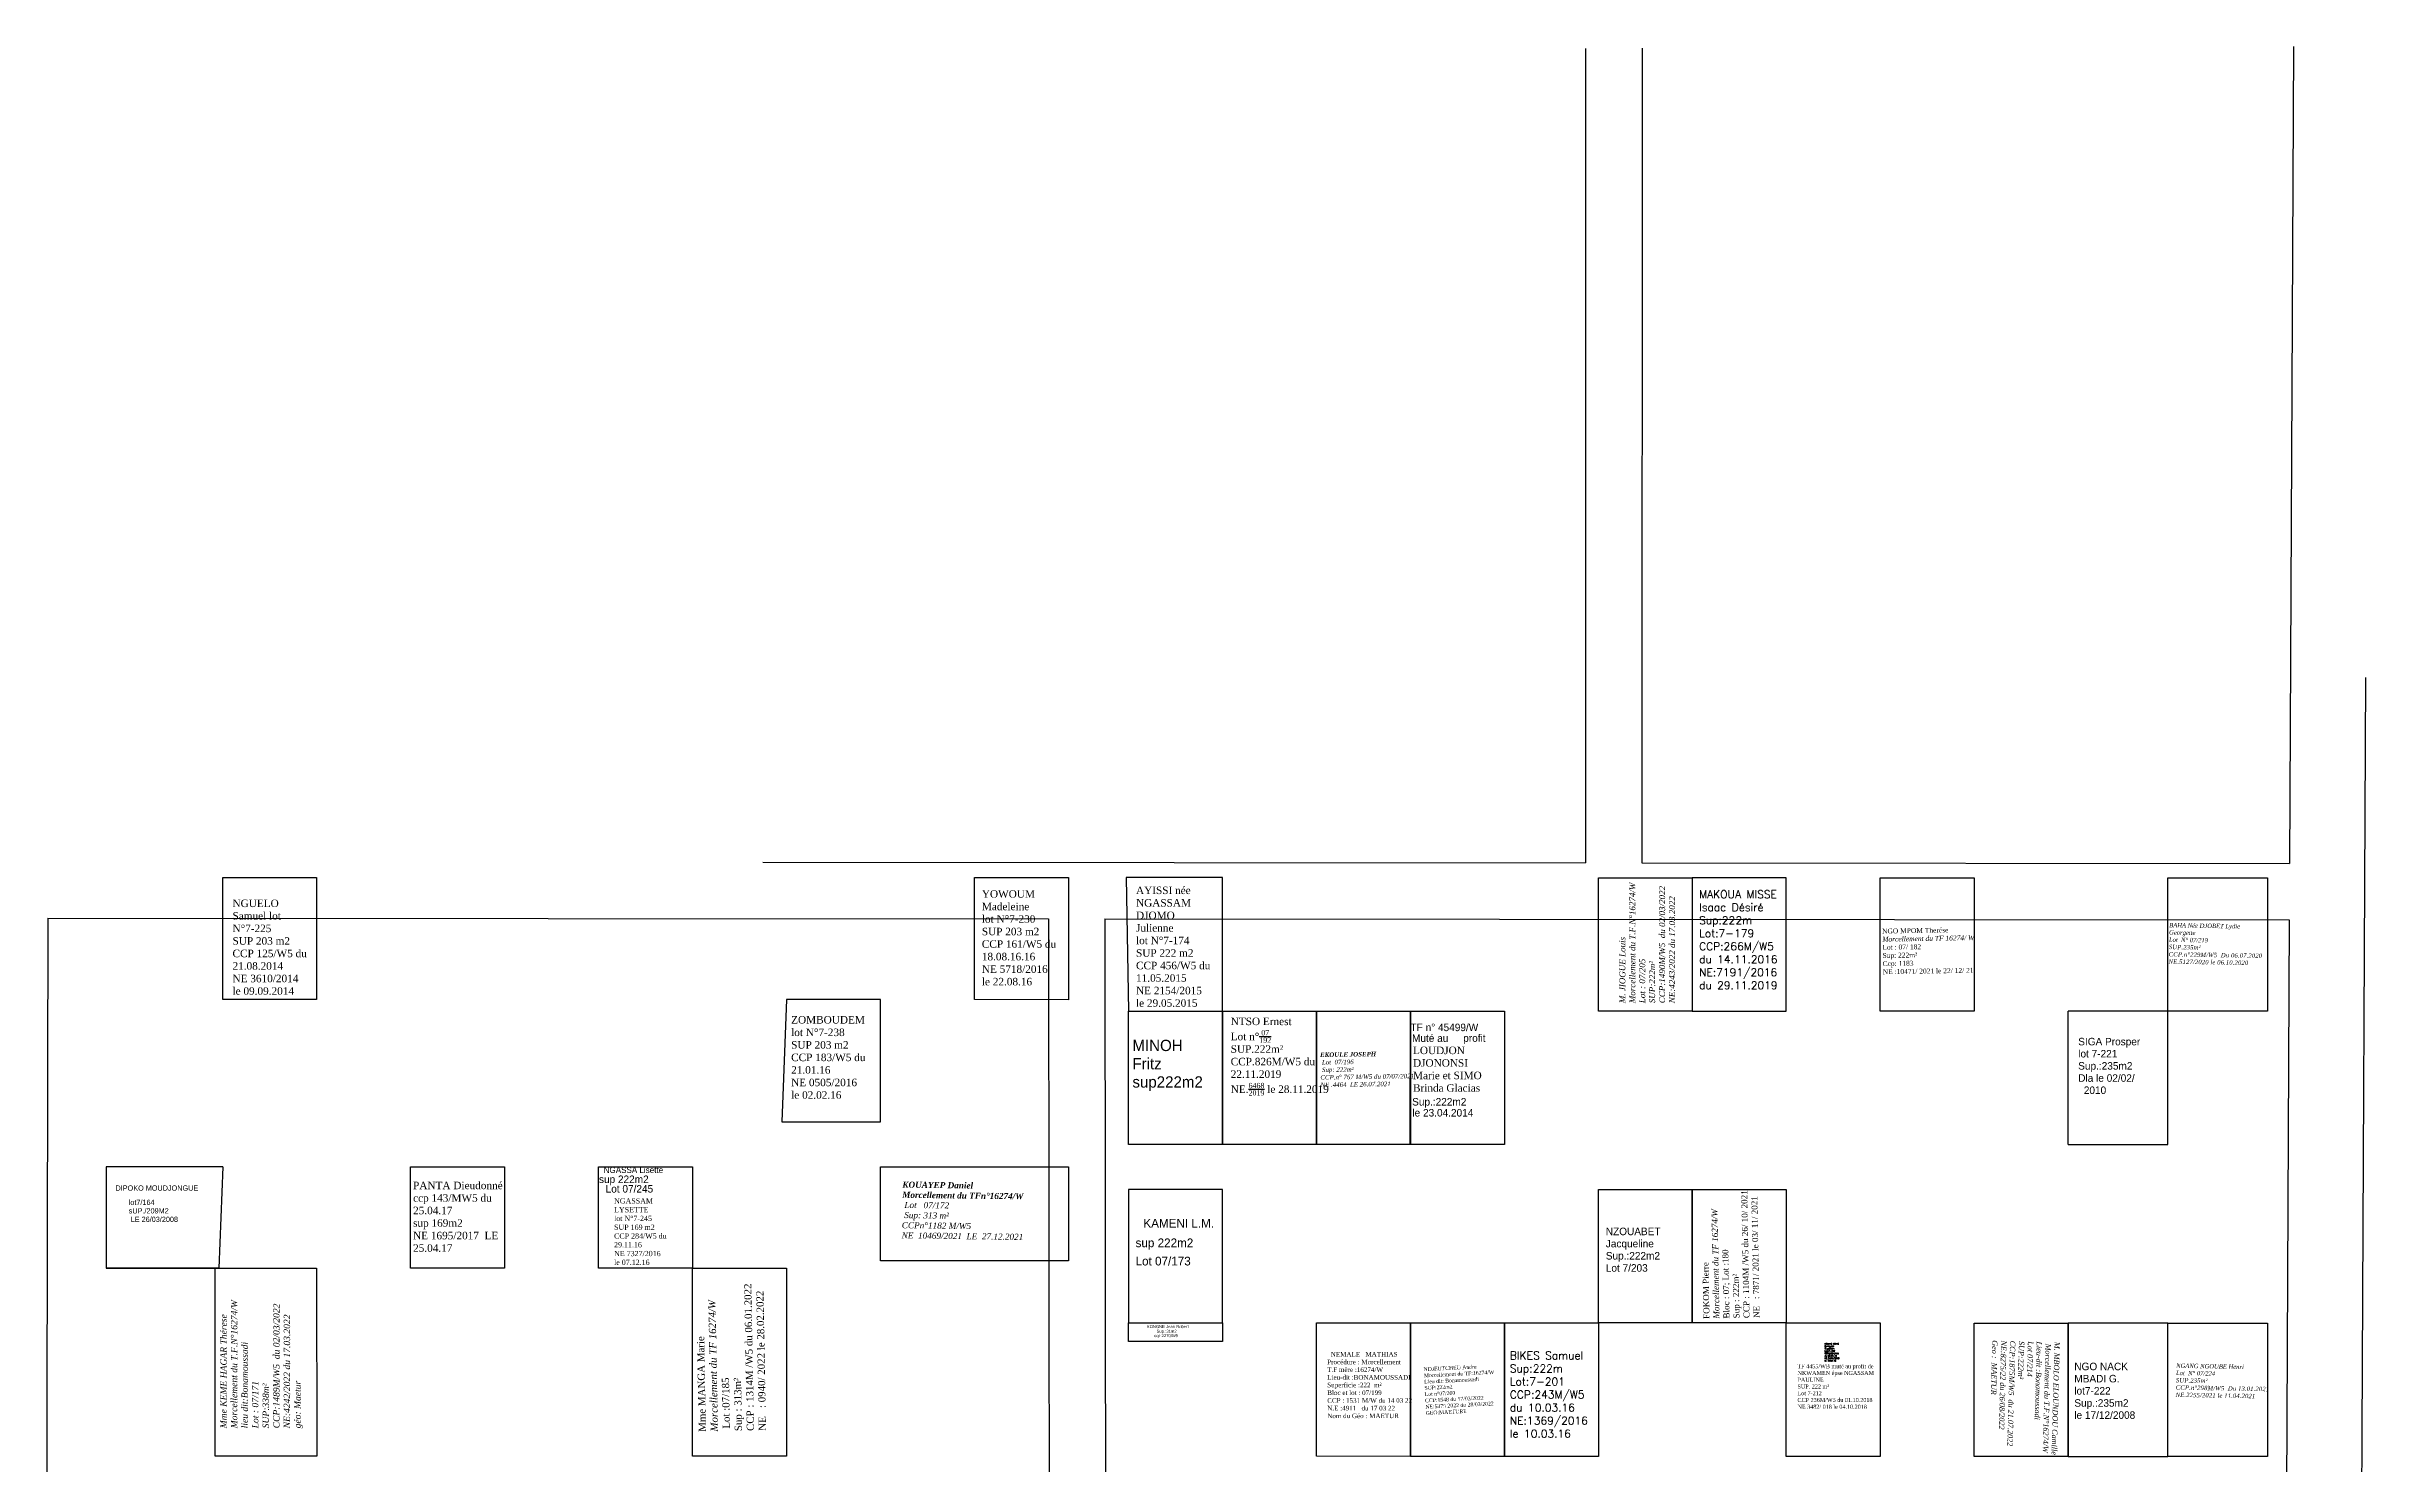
# Model space of a CAD drawing. Header units: millimetres. Extents: x 579832 to 917290, y 449831 to 1452191.
# Drawn here: x 916255.5 to 916564, y 1451625.6 to 1451814.2 of the extents above; entities that cross this region are included whole.
import ezdxf

# ---------------------------------------------------------------- set-up
doc = ezdxf.new("R2010")
doc.units = ezdxf.units.MM
doc.header["$LTSCALE"] = 10
for name, color, linetype in [('end maj 26 02 2021', 7, 'Continuous'), ('MAETUR', 2, 'Continuous'), ('MAJ DEC 2021', 7, 'Continuous'), ('MAJ FER 2022', 7, 'Continuous'), ('MAJ JAN 2022', 1, 'Continuous'), ('MAJ JUILLET 06.07.2021', 7, 'Continuous'), ('MAJ NOV 2021', 7, 'Continuous')]:
    doc.layers.add(name, color=color, linetype=linetype)
doc.styles.add('RomanS', font='romans.shx')
doc.styles.add('Times 1.0', font='times.ttf', dxfattribs={"width": 0.99, "height": 1})

msp = doc.modelspace()

# ---------------------------------------------------------------- linework, layer by layer
at = {"color": 6}
for p, q in [((916524.45, 1451644.28), (916524.45, 1451626.53)), ((916524.45, 1451626.53), (916511.95, 1451626.53))]:
    msp.add_line(p, q, dxfattribs=at)
at = {"color": 2}
for p, q in [((916524.45, 1451644.28), (916524.45, 1451626.53)), ((916524.45, 1451626.53), (916511.95, 1451626.53))]:
    msp.add_line(p, q, dxfattribs=at)
at = {"color": 5, "flags": 128}
for points in [[(916461.95, 1451703.54), (916474.45, 1451703.54), (916474.45, 1451685.79), (916461.95, 1451685.79)], [(916277.93, 1451651.56), (916278.93, 1451651.56), (916291.43, 1451651.56), (916291.44, 1451626.56), (916277.94, 1451626.56)]]:
    msp.add_lwpolyline(points, close=True, dxfattribs=at)
at = {"flags": 128}
for points in [[(916424.45, 1451644.3), (916436.95, 1451644.3), (916436.95, 1451626.54), (916424.45, 1451626.55)], [(916436.95, 1451644.3), (916449.45, 1451644.29), (916449.45, 1451626.54), (916436.95, 1451626.54)]]:
    msp.add_lwpolyline(points, close=True, dxfattribs=at)
at = {"color": 6, "flags": 128}
msp.add_lwpolyline([(916511.95, 1451644.28), (916524.45, 1451644.28), (916524.45, 1451626.53), (916511.95, 1451626.53)], close=True, dxfattribs=at)
at = {"color": 2, "flags": 128}
msp.add_lwpolyline([(916511.95, 1451644.28), (916524.45, 1451644.28), (916524.45, 1451626.53), (916511.95, 1451626.53)], close=True, dxfattribs=at)
at = {"color": 150, "linetype": 'ByBlock', "lineweight": -3, "ltscale": 0.0014, "flags": 128}
msp.add_lwpolyline([(916537.7, 1451644.28), (916550.96, 1451644.28), (916550.95, 1451626.53), (916537.7, 1451626.53)], close=True, dxfattribs=at)
at = {"layer": 'end maj 26 02 2021'}
for p, q in [((916399.44, 1451668.05), (916399.44, 1451685.8)), ((916399.44, 1451685.8), (916411.94, 1451685.8)), ((916411.94, 1451685.8), (916411.94, 1451668.05)), ((916411.94, 1451668.05), (916399.44, 1451668.05)), ((916278.93, 1451665.06), (916263.43, 1451665.06)), ((916263.43, 1451665.06), (916263.43, 1451651.56)), ((916278.93, 1451665.06), (916278.43, 1451651.56)), ((916399.44, 1451662.05), (916399.44, 1451644.3)), ((916411.94, 1451662.05), (916399.44, 1451662.05)), ((916411.94, 1451644.3), (916411.94, 1451662.05)), ((916461.95, 1451644.29), (916461.95, 1451662.04)), ((916461.95, 1451662.04), (916474.45, 1451662.04)), ((916474.45, 1451662.04), (916474.45, 1451644.29)), ((916278.43, 1451651.56), (916263.43, 1451651.56)), ((916263.43, 1451651.56), (916277.93, 1451651.56)), ((916399.44, 1451644.3), (916411.94, 1451644.3)), ((916399.44, 1451644.3), (916411.94, 1451644.3)), ((916399.44, 1451641.8), (916399.44, 1451644.3)), ((916411.94, 1451641.8), (916399.44, 1451641.8)), ((916411.94, 1451644.3), (916411.94, 1451641.8)), ((916474.45, 1451644.29), (916461.95, 1451644.29)), ((916524.45, 1451626.53), (916524.45, 1451644.28)), ((916537.7, 1451644.28), (916524.45, 1451644.28)), ((916537.7, 1451626.53), (916537.7, 1451644.28)), ((916524.45, 1451626.53), (916537.7, 1451626.53))]:
    msp.add_line(p, q, dxfattribs=at)
at = {"layer": 'end maj 26 02 2021', "color": 3, "ltscale": 0.0014}
for p, q in [((916436.93, 1451668.05), (916436.95, 1451685.8)), ((916436.95, 1451685.8), (916449.45, 1451685.79)), ((916449.45, 1451685.79), (916449.45, 1451668.04)), ((916449.45, 1451668.04), (916436.93, 1451668.05))]:
    msp.add_line(p, q, dxfattribs=at)
at = {"layer": 'end maj 26 02 2021', "ltscale": 0.0014}
for p, q in [((916524.45, 1451668.03), (916524.46, 1451685.76)), ((916537.71, 1451685.78), (916524.46, 1451685.76)), ((916537.71, 1451668.03), (916537.71, 1451685.78)), ((916524.45, 1451668.03), (916537.71, 1451668.03))]:
    msp.add_line(p, q, dxfattribs=at)
at = {"layer": 'end maj 26 02 2021'}
for points in [[(916460.26, 1451813.9), (916460.24, 1451705.51)], [(916467.76, 1451813.92), (916467.74, 1451705.51)], [(916554.44, 1451814.16), (916553.9, 1451705.45)], [(916564.02, 1451730.2), (916563.25, 1451574.72), (916562.92, 1451568.2), (916563.61, 1451560.29), (916558.51, 1451547.41), (916537.82, 1451511.86), (916532.98, 1451503.48)], [(916350.8, 1451705.59), (916460.24, 1451705.51)], [(916467.74, 1451705.51), (916553.9, 1451705.45)], [(916255.67, 1451698.16), (916255.48, 1451611.67)], [(916255.67, 1451698.16), (916388.79, 1451698.06)], [(916388.79, 1451698.06), (916388.88, 1451612.03)], [(916396.29, 1451698.06), (916553.86, 1451697.95)], [(916396.29, 1451698.06), (916396.38, 1451612.05)], [(916553.86, 1451697.95), (916553.44, 1451612.47)]]:
    msp.add_lwpolyline(points, dxfattribs=at)
at = {"layer": 'end maj 26 02 2021', "color": 150, "lineweight": -3, "ltscale": 0.0014, "flags": 128}
msp.add_lwpolyline([(916291.43, 1451703.57), (916291.43, 1451687.31), (916278.93, 1451687.31), (916278.93, 1451703.57)], close=True, dxfattribs=at)
at = {"layer": 'end maj 26 02 2021', "color": 150, "linetype": 'ByBlock', "lineweight": -3, "ltscale": 0.0014, "flags": 128}
for points in [[(916378.94, 1451703.56), (916391.44, 1451703.55), (916391.44, 1451687.3), (916378.94, 1451687.31)], [(916474.45, 1451703.54), (916474.45, 1451685.79), (916486.95, 1451685.79), (916486.95, 1451703.54)], [(916537.71, 1451703.53), (916550.96, 1451703.53), (916550.96, 1451685.78), (916537.71, 1451685.78)], [(916366.44, 1451671.06), (916366.44, 1451687.31), (916353.94, 1451687.31), (916353.34, 1451671.06)], [(916411.94, 1451685.8), (916424.45, 1451685.8), (916424.45, 1451668.05), (916411.94, 1451668.05)], [(916316.43, 1451665.06), (916316.44, 1451651.56), (916303.93, 1451651.56), (916303.93, 1451665.06)], [(916341.44, 1451665.06), (916341.44, 1451651.56), (916328.94, 1451651.56), (916328.94, 1451665.06)], [(916449.45, 1451644.29), (916461.95, 1451644.29), (916461.95, 1451626.54), (916449.45, 1451626.54)], [(916499.45, 1451626.53), (916486.95, 1451626.54), (916486.95, 1451644.29), (916499.45, 1451644.29)]]:
    msp.add_lwpolyline(points, close=True, dxfattribs=at)
at = {"layer": 'end maj 26 02 2021', "linetype": 'ByBlock', "ltscale": 0.0014, "flags": 128}
msp.add_lwpolyline([(916399.14, 1451703.55), (916399.44, 1451685.8), (916411.94, 1451685.8), (916411.94, 1451703.55)], close=True, dxfattribs=at)
at = {"layer": 'end maj 26 02 2021', "flags": 128}
msp.add_lwpolyline([(916341.44, 1451651.56), (916328.94, 1451651.56), (916328.94, 1451665.06), (916341.44, 1451665.06)], close=True, dxfattribs=at)
at = {"layer": 'end maj 26 02 2021', "color": 3, "linetype": 'ByBlock', "lineweight": -3, "ltscale": 0.0014, "flags": 128}
msp.add_lwpolyline([(916486.95, 1451644.29), (916499.45, 1451644.29), (916499.45, 1451626.53), (916486.95, 1451626.54)], close=True, dxfattribs=at)
at = {"layer": 'MAETUR', "color": 1, "flags": 128}
msp.add_lwpolyline([(916424.45, 1451685.8), (916436.95, 1451685.8), (916436.95, 1451668.05), (916424.45, 1451668.05)], close=True, dxfattribs=at)
msp.add_lwpolyline([(916424.45, 1451685.8), (916436.95, 1451685.8), (916436.95, 1451668.05), (916424.45, 1451668.05)], close=True, dxfattribs=at)
msp.add_lwpolyline([(916424.45, 1451685.8), (916436.95, 1451685.8), (916436.95, 1451668.05), (916424.45, 1451668.05)], close=True, dxfattribs=at)
at = {"layer": 'MAJ DEC 2021', "flags": 128}
msp.add_lwpolyline([(916499.45, 1451703.54), (916511.95, 1451703.53), (916511.95, 1451685.78), (916499.45, 1451685.79)], close=True, dxfattribs=at)
at = {"layer": 'MAJ DEC 2021', "linetype": 'ByBlock', "lineweight": -3, "ltscale": 0.0014, "flags": 128}
msp.add_lwpolyline([(916366.44, 1451665.06), (916391.44, 1451665.05), (916391.44, 1451652.55), (916366.44, 1451652.55)], close=True, dxfattribs=at)
at = {"layer": 'MAJ JAN 2022', "lineweight": -3, "ltscale": 0.0014, "flags": 128}
msp.add_lwpolyline([(916341.44, 1451651.56), (916353.94, 1451651.56), (916353.94, 1451626.56), (916341.44, 1451626.56)], close=True, dxfattribs=at)
at = {"layer": 'MAJ NOV 2021', "flags": 128}
msp.add_lwpolyline([(916474.45, 1451662.04), (916486.95, 1451662.04), (916486.95, 1451644.29), (916474.45, 1451644.29)], close=True, dxfattribs=at)

# ---------------------------------------------------------------- texts
at = {"color": 7, "attachment_point": 1, "rotation": 89.9581}
for s, insert, char_height, width in [('{\\fTimes New Roman|b0|i1|c0|p18;M. JIOGUE Louis\\P\\C1;Morcellement du T.F.N°16274/W \\P\\C7;Lot : 07/205\\PSUP:222m²\\PCCP:1490M/W5  du 02/03/2022\\PNE:4243/2022 du 17.03.2022}', (916464.74, 1451686.84), 0.7932, 16.7031), ('{\\fTimes New Roman|b0|i1|c0|p18;Mme KEME HAGAR Thérese\\P\\C1;Morcellement du T.F.N°16274/W \\Plieu dit:Bonamoussadi\\P\\C7;Lot : 07/171\\PSUP:338m²\\PCCP:1489M/W5  du 02/03/2022 \\PNE:4242/2022 du 17.03.2022\\Pgéo: Maetur}', (916278.61, 1451630.27), 0.8438, 22.9889)]:
    msp.add_mtext(s, dxfattribs=dict(at, insert=insert, char_height=char_height, width=width))
at = {"color": 6, "insert": (916523.35, 1451641.76), "char_height": 0.7095, "width": 44.8092, "attachment_point": 1, "rotation": 268.4905}
msp.add_mtext('{\\fTimes New Roman|b0|i1|c0|p18;M. MBOLO ELOUNDOU Camille\\P \\C1;Morcellement du T.F.N°16274/W\\P\\C7;Lieu-dit :Bonamoussadi \\PLot 07/214\\PSUP:222m²\\PCCP:1875M/W5  du 21.07.2022\\PNE:8275/22 du 26/08/2022\\PGeo :  MAETUR}', dxfattribs=at)
at = {"color": 2, "insert": (916523.35, 1451641.76), "char_height": 0.7095, "width": 44.8092, "attachment_point": 1, "rotation": 268.4905}
msp.add_mtext('{\\fTimes New Roman|b0|i1|c0|p18;M. MBOLO ELOUNDOU Camille\\P \\C1;Morcellement du T.F.N°16274/W\\P\\C7;Lieu-dit :Bonamoussadi \\PLot 07/214\\PSUP:222m²\\PCCP:1875M/W5  du 21.07.2022\\PNE:8275/22 du 26/08/2022\\PGeo :  MAETUR}', dxfattribs=at)
at = {"color": 7, "insert": (916425.88, 1451640.43), "char_height": 0.6144, "width": 23.8745, "attachment_point": 1}
msp.add_mtext('\\A1;{\\fTimes New Roman|b0|i0|c0|p18;  NEMALE   MATHIAS\\PProcédure : Morcellement\\PT.F mère :16274/W\\PLieu-dit :BONAMOUSSADI\\PSuperficie :222  m²\\PBloc et lot : 07/199 \\PCCP : 1531 M/W du 14 03 22\\PN.E :4911   du 17 03 22\\PNom du Géo : MAETUR}', dxfattribs=at)
at = {"insert": (916438.68, 1451638.38), "char_height": 0.5, "width": 28.0554, "attachment_point": 1, "rotation": 2.7578}
msp.add_mtext('{\\fTimes New Roman|b0|i0|c0|p18;NDJEUTCHEU Andre\\P\\C1;Morcellement du TF:16274/W\\C256;\\PLieu dit: Bonamoussadi\\PSUP:222m2 \\PLot n°07/200\\PCCP:1548 du 17/03/2022\\PNE:5375 2022 du 28/03/2022\\PGEO:MAETURE}', dxfattribs=at)
at = {"layer": 'end maj 26 02 2021', "color": 7}
for s, height, p in [('MINOH', 1.5, (916399.96, 1451680.47)), ('MINOH', 1.5, (916399.96, 1451680.47)), ('MINOH', 1.5, (916399.96, 1451680.47)), ('MINOH', 1.5, (916399.96, 1451680.47)), ('Fritz', 1.5, (916399.96, 1451678.04)), ('Fritz', 1.5, (916399.96, 1451678.04)), ('Fritz', 1.5, (916399.96, 1451678.04)), ('Fritz', 1.5, (916399.96, 1451678.04)), ('sup222m2', 1.5, (916399.96, 1451675.61)), ('sup222m2', 1.5, (916399.96, 1451675.61)), ('sup222m2', 1.5, (916399.96, 1451675.61)), ('sup222m2', 1.5, (916399.96, 1451675.61)), ('sup 222m2', 1, (916328.99, 1451662.91)), ('NGASSA Lisette', 0.8, (916329.62, 1451664.24)), ('Lot 07/245', 1, (916329.88, 1451661.64)), ('KAMENI L.M.', 1.1608, (916401.42, 1451656.98)), ('NZOUABET', 1, (916462.94, 1451655.97)), ('sup 222m2', 1.161, (916400.38, 1451654.37)), ('Jacqueline', 1, (916462.94, 1451654.35)), ('Lot 07/173', 1.161, (916400.38, 1451651.94)), ('Sup.:222m2', 1, (916462.94, 1451652.73)), ('Lot 7/203', 1, (916462.94, 1451651.11)), ('KONGNE Jean Robert', 0.4, (916401.89, 1451643.6)), ('ccp 2270/W5', 0.4, (916402.82, 1451642.4)), ('Sup.:31m2', 0.4, (916403.18, 1451642.99))]:
    msp.add_text(s, height=height, dxfattribs=at).set_placement(p)
at = {"layer": 'end maj 26 02 2021', "color": 1}
msp.add_text('TF n° 45499/W', height=1, dxfattribs=at).set_placement((916436.96, 1451683.12))
at = {"layer": 'end maj 26 02 2021'}
for s, height, p in [('Muté au', 1, (916437.16, 1451681.69)), ('profit ', 1, (916443.97, 1451681.7)), ('SIGA Prosper', 1, (916525.79, 1451681.23)), ('Sup.:235m2', 1, (916525.79, 1451678)), ('lot 7-221', 1, (916525.79, 1451679.62)), ('Dla le 02/02/', 1, (916525.79, 1451676.38)), ('  2010', 1, (916525.79, 1451674.76)), ('Sup.:222m2', 1, (916437.18, 1451673.22)), ('le 23.04.2014', 1, (916437.21, 1451671.76)), ('DIPOKO MOUDJONGUE', 0.7, (916264.67, 1451661.89)), ('lot7/164', 0.7, (916266.43, 1451659.99)), ('sUP./209M2', 0.7, (916266.43, 1451658.86)), (' LE 26/03/2008', 0.7, (916266.43, 1451657.73)), ('NGO NACK', 1, (916525.27, 1451638)), ('lot7-222', 1, (916525.27, 1451634.76)), ('MBADI G.', 1, (916525.27, 1451636.38)), ('Sup.:235m2', 1, (916525.27, 1451633.14)), ('le 17/12/2008', 1, (916525.27, 1451631.53))]:
    msp.add_text(s, height=height, dxfattribs=at).set_placement(p)
at = {"layer": 'end maj 26 02 2021', "lineweight": -3, "ltscale": 0.0014, "attachment_point": 1, "style": 'Times 1.0'}
for s, insert, char_height, width in [('{\\fTimes New Roman|b0|i0|c0|p0;\\C7;NGUELO Samuel lot N°7-225\\PSUP 203 m2\\PCCP 125/W5 du 21.08.2014\\PNE 3610/2014\\Ple 09.09.2014}', (916280.24, 1451700.63), 1, 10.8252), ('{\\fTimes New Roman|b0|i0|c0|p0;\\C7;YOWOUM Madeleine\\Plot N°7-230\\PSUP 203 m2\\PCCP 161/W5 du 18.08.16.16\\PNE 5718/2016\\Ple 22.08.16}', (916379.93, 1451701.88), 1, 10.825), ('{\\fTimes New Roman|b0|i0|c0|p0;\\C7;AYISSI née\\PNGASSAM\\PDJOMO\\PJulienne\\Plot N°7-174\\PSUP 222 m2\\PCCP 456/W5 du 11.05.2015\\PNE 2154/2015\\Ple 29.05.2015}', (916400.44, 1451702.36), 1, 10.825), ('{\\fTimes New Roman|b0|i0|c0|p0;\\C7;ZOMBOUDEM\\Plot N°7-238\\PSUP 203 m2\\PCCP 183/W5 du 21.01.16\\PNE 0505/2016\\Ple 02.02.16}', (916354.56, 1451685.13), 1, 10.825), ('{\\fTimes New Roman|b0|i0|c0|p0;LOUDJON DJONONSI Marie et SIMO Brinda Glacias}', (916437.29, 1451681.06), 1, 10.8252), ('{\\fTimes New Roman|b0|i0|c0|p0;\\C7;NGASSAM LYSETTE\\Plot N°7-245\\PSUP 169 m2\\PCCP 284/W5 du 29.11.16\\PNE 7327/2016\\Ple 07.12.16}', (916331, 1451660.88), 0.7, 7.8585)]:
    msp.add_mtext(s, dxfattribs=dict(at, insert=insert, char_height=char_height, width=width))
at = {"layer": 'end maj 26 02 2021', "attachment_point": 1, "style": 'RomanS'}
for s, insert, char_height, width in [('MAKOUA MISSE \\PIsaac Désiré \\PSup:222m\\PLot:7-179\\PCCP:266M/W5\\Pdu 14.11.2016\\PNE:7191/2016\\Pdu 29.11.2019', (916475.36, 1451701.86), 1.0397, 100.813), ('NGUIME NGIME\\PGuillaume \\PSup:222m\\PLot:7-212\\PCCP:280M/W5\\Pdu 06.04.16\\PNE:3164/2016\\Ple 12.04.16', (916492.06, 1451641.62), 0.194, 18.8146), ('BIKES Samuel \\PSup:222m\\PLot:7-201\\PCCP:243M/W5\\Pdu 10.03.16\\PNE:1369/2016\\Ple 10.03.16', (916450.18, 1451640.48), 1.0397, 100.813)]:
    msp.add_mtext(s, dxfattribs=dict(at, insert=insert, char_height=char_height, width=width))
at = {"layer": 'end maj 26 02 2021', "color": 150, "linetype": 'ByBlock', "lineweight": -3, "ltscale": 0.0014, "char_height": 0.58, "width": 55.3712, "attachment_point": 1, "rotation": 358.985, "style": 'Times 1.0'}
for s, insert in [('{\\fTimes New Roman|b0|i1|c0|p18;\\C7;BAHA Née DJOBET Lydie\\PGeorgette\\P\\fTimes New Roman|b0|i1|c186|p18;Lot  N° \\fTimes New Roman|b0|i1|c0|p18;07/219\\P\\fTimes New Roman|b0|i1|c186|p18;\\T1.05;SUP.\\fTimes New Roman|b0|i1|c0|p18;235m\\fTimes New Roman|b0|i1|c186|p18;²\\PCCP.n°2\\fTimes New Roman|b0|i1|c0|p18;29\\fTimes New Roman|b0|i1|c186|p18;M/W\\fTimes New Roman|b0|i1|c0|p18;5 \\fTimes New Roman|b0|i1|c186|p18; Du 0\\fTimes New Roman|b0|i1|c0|p18;6.\\fTimes New Roman|b0|i1|c186|p18;07.2020\\PNE.5\\fTimes New Roman|b0|i1|c0|p18;127\\fTimes New Roman|b0|i1|c186|p18;/2020 le 06.10.2020}', (916537.9, 1451697.52)), ('{\\fTimes New Roman|b0|i1|c0|p18;\\C7;NGANG NGOUBE Henri \\P\\fTimes New Roman|b0|i1|c186|p18;Lot  N° \\fTimes New Roman|b0|i1|c0|p18;07/224\\P\\fTimes New Roman|b0|i1|c186|p18;\\T1.05;SUP.\\fTimes New Roman|b0|i1|c0|p18;235m\\fTimes New Roman|b0|i1|c186|p18;²\\PCCP.n°\\fTimes New Roman|b0|i1|c0|p18;298\\fTimes New Roman|b0|i1|c186|p18;M/W\\fTimes New Roman|b0|i1|c0|p18;5 \\fTimes New Roman|b0|i1|c186|p18; Du \\fTimes New Roman|b0|i1|c0|p18;13.01.2021\\P\\fTimes New Roman|b0|i1|c186|p18;NE.\\fTimes New Roman|b0|i1|c0|p18;2255\\fTimes New Roman|b0|i1|c186|p18;/202\\fTimes New Roman|b0|i1|c0|p18;1\\fTimes New Roman|b0|i1|c186|p18; le \\fTimes New Roman|b0|i1|c0|p18;11.04.2021}', (916538.82, 1451638.9))]:
    msp.add_mtext(s, dxfattribs=dict(at, insert=insert))
at = {"layer": 'end maj 26 02 2021', "color": 150, "linetype": 'ByBlock', "lineweight": -3, "ltscale": 0.0014, "attachment_point": 1, "style": 'Times 1.0'}
for s, insert, char_height, width in [('\\A1;{\\C7;NTSO Ernest\\PLot n°\\H0.7x;\\S07/192;\\H1.429x;\\PSUP.222m²\\PCCP.826M/W5 du 22.11.2019\\PNE.\\H0.7x;\\S6468/2019;\\H1.429x; le 28.11.2019}', (916413.04, 1451684.92), 1, 12.4969), ('PANTA Dieudonné \\Pccp 143/MW5 du 25.04.17\\Psup 169m2\\PNE 1695/2017  LE\\P25.04.17', (916304.26, 1451663.09), 1, 12.51), ('{\\C1;TF 4455/WB muté au profit de\\P\\C256;NKWAMEN épse NGASSAM \\PPAULINE \\PSUP. 222 m²\\PLot 7-212\\PCCP 236M/W5 du 01.10.2018\\PNE 3482/ 018 le 04.10.2018\\C1; }', (916488.44, 1451638.8), 0.5388, 11.0826)]:
    msp.add_mtext(s, dxfattribs=dict(at, insert=insert, char_height=char_height, width=width))
at = {"layer": 'MAJ DEC 2021', "insert": (916499.69, 1451696.76), "char_height": 0.65, "width": 11.9763, "attachment_point": 1, "rotation": 0.9637}
msp.add_mtext('{\\fTimes New Roman|b0|i0|c0|p18;NGO MPOM Therése\\P\\fTimes New Roman|b0|i1|c0|p18;\\C1;Morcellement du TF 16274/ W\\P\\fTimes New Roman|b0|i0|c0|p18;\\C256;Lot : 07/ 182\\PSup: 222m²\\PCcp: 1183\\PNE :10471/ 2021 le 22/ 12/ 21}', dxfattribs=at)
at = {"layer": 'MAJ FER 2022', "insert": (916342.26, 1451629.79), "char_height": 0.96, "width": 19.9356, "attachment_point": 1, "rotation": 91.0599}
msp.add_mtext('\\A1;{\\fTimes New Roman|b0|i0|c0|p18;Mme MANGA Marie \\P\\fTimes New Roman|b0|i1|c0|p18;\\C1;Morcellement du TF 16274/W\\P\\fTimes New Roman|b0|i0|c0|p18;\\C7; Lot :07/185\\PSup : 313m²\\PCCP : 1314M /W5 du 06.01.2022\\PNE   : 0940/ 2022 le 28.02.2022}', dxfattribs=at)
at = {"layer": 'MAJ JUILLET 06.07.2021', "attachment_point": 1}
for s, insert, char_height, width, rotation in [('{\\fTimes New Roman|b1|i1|c0|p18;\\C7;EKOULE JOSEPH                                                                                                           \\P\\fTimes New Roman|b0|i1|c0|p18; Lot  07/196\\P Sup: 222m²\\PCCP.n° 767 M/W5 du 07/07/2021\\PNE .4464  LE 26.07.2021}', (916424.92, 1451680.27), 0.6, 55.0169, 0.8459), ('{\\fTimes New Roman|b1|i1|c0|p18;\\C7;KOUAYEP Daniel \\P\\C1;Morcellement du TFn°16274/W     \\C7;                                                                                                        \\P\\fTimes New Roman|b0|i1|c0|p18; Lot   07/172\\P Sup: 313 m²\\PCCPn°1182 M/W5 \\PNE  10469/2021  LE  27.12.2021}', (916369.36, 1451663.11), 0.81, 74.2728, 359.2328)]:
    msp.add_mtext(s, dxfattribs=dict(at, insert=insert, char_height=char_height, width=width, rotation=rotation))
at = {"layer": 'MAJ NOV 2021', "insert": (916475.93, 1451644.82), "char_height": 0.8, "width": 16.613, "attachment_point": 1, "rotation": 91.0599}
msp.add_mtext('\\A1;{\\fTimes New Roman|b0|i0|c0|p18;FOKOM Pierre \\P\\fTimes New Roman|b0|i1|c0|p18;\\C1;Morcellement du TF 16274/W\\P\\fTimes New Roman|b0|i0|c0|p18;\\C7;Bloc : 07; Lot :180\\PSup : 222m²\\PCCP : 1104M /W5 du 26/ 10/ 2021\\PNE   : 7871/ 2021 le 03/ 11/ 2021}', dxfattribs=at)

doc.saveas('drawing.dxf')
